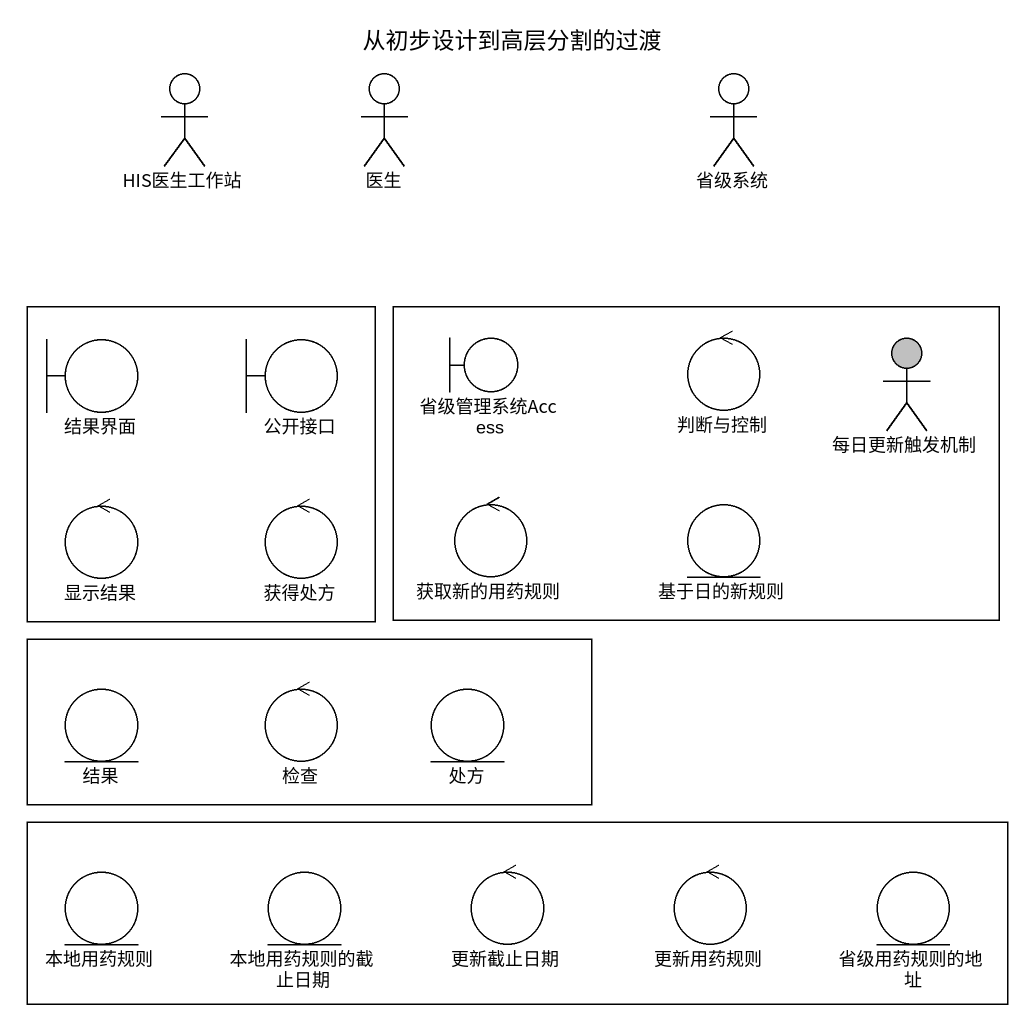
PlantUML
@startuml
title 从初步设计到高层分割的过渡
actor HIS医生工作站
actor 医生
actor 省级系统
rectangle " " as rectangle1 {
  boundary 结果界面
  boundary 公开接口
  control 显示结果
  control 获得处方
}
rectangle " " as rectangle2 {
  boundary 省级管理系统Access
  control 判断与控制
  actor 每日更新触发机制 #C0C0C0
  control 获取新的用药规则
  entity 基于日的新规则
}
rectangle " " as rectangle3 {
  entity 结果
  control 检查
  entity 处方
}
rectangle " " as rectangle4 {
  entity 本地用药规则
  entity 本地用药规则的截止日期
  control 更新截止日期
  control 更新用药规则
  entity 省级用药规则的地址
}
@enduml
